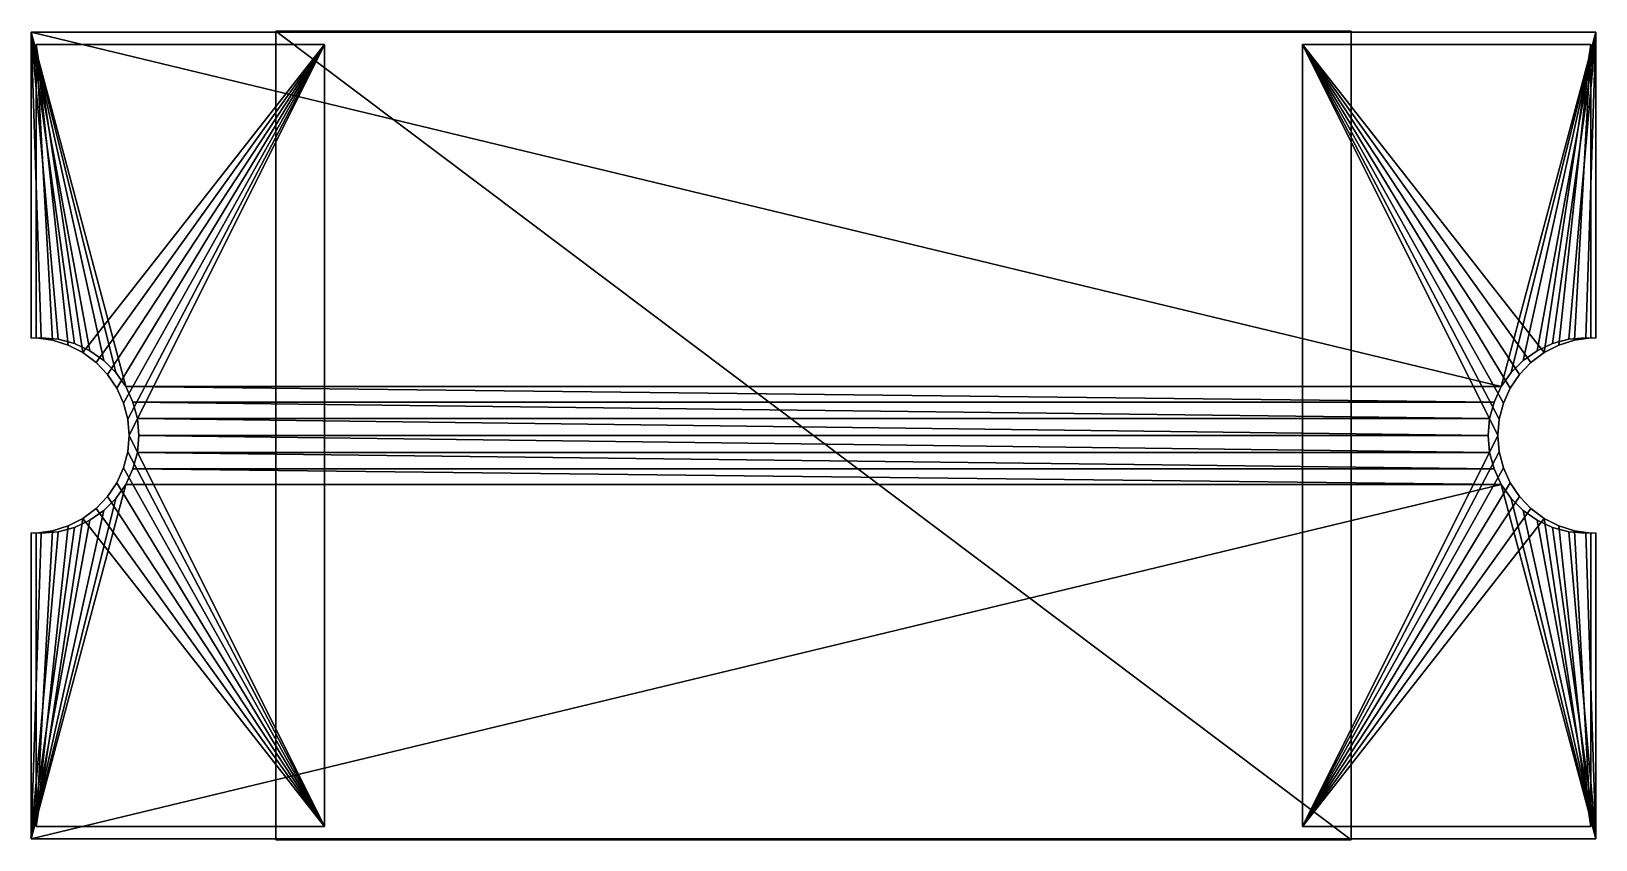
# Model space of a CAD drawing. Extents: x -1.6 to 1.6, y -0.83 to 0.83.
import ezdxf

# ---------------------------------------------------------------- set-up
doc = ezdxf.new("R2010")
doc.units = 0
for name, color, linetype in [('Body', 250, 'CONTINUOUS'), ('Triangle_Set', 41, 'CONTINUOUS'), ('Triangle_Set_ncl1_1', 41, 'CONTINUOUS'), ('Triangle_Set_ncl1_2', 253, 'CONTINUOUS'), ('Triangle_Set_ncl1_3', 253, 'CONTINUOUS')]:
    doc.layers.add(name, color=color, linetype=linetype)

msp = doc.modelspace()

# ---------------------------------------------------------------- meshes
at = {"layer": 'Body', "color": 250}
mesh = msp.add_polyface(dxfattribs=at)
corners = [(-1.6, -0.825, 0.74), (-1.6, -0.198997, 0.74), (-1.6, -0.825, 0.01), (-1.6, -0.198997, 0.01), (1.6, -0.825, 0.74), (1.6, -0.198997, 0.74), (1.58, -0.2, 0.74), (1.58, 0.2, 0.74), (1.6, 0.198997, 0.74), (1.6, 0.825, 0.74), (-1.6, 0.825, 0.74), (-1.6, 0.198997, 0.74), (-1.58, 0.2, 0.74), (-1.58, -0.2, 0.74), (-1.58, -0.2, 0.01), (1.6, -0.825, 0.01), (1.6, -0.198997, 0.01), (1.58, -0.2, 0.01), (1.58, 0.2, 0.01), (1.6, 0.198997, 0.01), (1.6, 0.825, 0.01), (-1.6, 0.825, 0.01), (-1.6, 0.198997, 0.01), (-1.58, 0.2, 0.01), (1.54527, -0.196962, 0.74), (1.511596, -0.187939, 0.74), (1.48, -0.173205, 0.74), (1.451442, -0.153209, 0.74), (1.426791, -0.128558, 0.74), (1.406795, -0.1, 0.74), (1.392061, -0.068404, 0.74), (1.383038, -0.03473, 0.74), (1.38, 0, 0.74), (1.383038, 0.03473, 0.74), (1.392061, 0.068404, 0.74), (1.406795, 0.1, 0.74), (1.426791, 0.128558, 0.74), (1.451442, 0.153209, 0.74), (1.48, 0.173205, 0.74), (1.511596, 0.187939, 0.74), (1.54527, 0.196962, 0.74), (-1.54527, 0.196962, 0.74), (-1.511596, 0.187939, 0.74), (-1.48, 0.173205, 0.74), (-1.451442, 0.153209, 0.74), (-1.426791, 0.128558, 0.74), (-1.406795, 0.1, 0.74), (-1.392061, 0.068404, 0.74), (-1.383038, 0.03473, 0.74), (-1.38, 0, 0.74), (-1.383038, -0.03473, 0.74), (-1.392061, -0.068404, 0.74), (-1.406795, -0.1, 0.74), (-1.426791, -0.128558, 0.74), (-1.451442, -0.153209, 0.74), (-1.48, -0.173205, 0.74), (-1.511596, -0.187939, 0.74), (-1.54527, -0.196962, 0.74), (1.54527, -0.196962, 0.01), (1.511596, -0.187939, 0.01), (1.48, -0.173205, 0.01), (1.451442, -0.153209, 0.01), (1.426791, -0.128558, 0.01), (1.406795, -0.1, 0.01), (1.392061, -0.068404, 0.01), (1.383038, -0.03473, 0.01), (1.38, 0, 0.01), (1.383038, 0.03473, 0.01), (1.392061, 0.068404, 0.01), (1.406795, 0.1, 0.01), (1.426791, 0.128558, 0.01), (1.451442, 0.153209, 0.01), (1.48, 0.173205, 0.01), (1.511596, 0.187939, 0.01), (1.54527, 0.196962, 0.01), (-1.54527, 0.196962, 0.01), (-1.511596, 0.187939, 0.01), (-1.48, 0.173205, 0.01), (-1.451442, 0.153209, 0.01), (-1.426791, 0.128558, 0.01), (-1.406795, 0.1, 0.01), (-1.392061, 0.068404, 0.01), (-1.383038, 0.03473, 0.01), (-1.38, 0, 0.01), (-1.383038, -0.03473, 0.01), (-1.392061, -0.068404, 0.01), (-1.406795, -0.1, 0.01), (-1.426791, -0.128558, 0.01), (-1.451442, -0.153209, 0.01), (-1.48, -0.173205, 0.01), (-1.511596, -0.187939, 0.01), (-1.54527, -0.196962, 0.01)]
mesh.append_faces([[corners[k] for k in face] for face in [(1, 0, 2), (1, 2, 3), (4, 0, 29), (5, 4, 6), (6, 4, 24), (24, 4, 25), (25, 4, 26), (26, 4, 27), (27, 4, 28), (28, 4, 29), (32, 31, 49), (48, 33, 32), (35, 34, 46), (36, 35, 9), (37, 36, 9), (38, 37, 9), (39, 38, 9), (40, 39, 9), (7, 40, 9), (8, 7, 9), (9, 35, 10), (34, 33, 47), (10, 35, 46), (11, 10, 12), (12, 10, 41), (41, 10, 42), (31, 30, 50), (42, 10, 43), (43, 10, 44), (44, 10, 45), (45, 10, 46), (46, 34, 47), (30, 29, 51), (47, 33, 48), (48, 32, 49), (49, 31, 50), (29, 0, 52), (50, 30, 51), (51, 29, 52), (52, 0, 53), (53, 0, 54), (54, 0, 55), (55, 0, 56), (56, 0, 57), (0, 1, 13), (57, 0, 13), (13, 1, 3), (13, 3, 14), (2, 15, 63), (15, 16, 17), (15, 17, 58), (15, 58, 59), (15, 59, 60), (15, 60, 61), (15, 61, 62), (15, 62, 63), (65, 66, 83), (67, 82, 66), (68, 69, 80), (69, 70, 20), (70, 71, 20), (71, 72, 20), (72, 73, 20), (73, 74, 20), (74, 18, 20), (18, 19, 20), (69, 20, 21), (67, 68, 81), (69, 21, 80), (21, 22, 23), (21, 23, 75), (21, 75, 76), (64, 65, 84), (21, 76, 77), (21, 77, 78), (21, 78, 79), (21, 79, 80), (68, 80, 81), (63, 64, 85), (67, 81, 82), (66, 82, 83), (65, 83, 84), (2, 63, 86), (64, 84, 85), (63, 85, 86), (2, 86, 87), (2, 87, 88), (2, 88, 89), (2, 89, 90), (2, 90, 91), (3, 2, 14), (2, 91, 14), (4, 15, 0), (15, 2, 0), (23, 12, 41), (41, 76, 75), (43, 78, 77), (45, 80, 79), (47, 82, 81), (49, 84, 83), (51, 86, 85), (53, 88, 87), (55, 90, 89), (57, 14, 91), (49, 50, 84), (50, 51, 85), (51, 52, 86), (52, 53, 87), (53, 54, 88), (54, 55, 89), (55, 56, 90), (56, 57, 91), (57, 13, 14), (56, 91, 90), (48, 49, 83), (54, 89, 88), (47, 48, 82), (52, 87, 86), (46, 47, 81), (50, 85, 84), (45, 46, 80), (48, 83, 82), (44, 45, 79), (46, 81, 80), (43, 44, 78), (44, 79, 78), (42, 43, 77), (42, 77, 76), (41, 42, 76), (23, 41, 75), (23, 22, 12), (22, 11, 12), (10, 11, 22), (10, 22, 21), (20, 9, 10), (21, 20, 10), (8, 9, 19), (19, 9, 20), (7, 8, 19), (7, 19, 18), (17, 6, 24), (24, 59, 58), (26, 61, 60), (28, 63, 62), (30, 65, 64), (32, 67, 66), (34, 69, 68), (36, 71, 70), (38, 73, 72), (40, 18, 74), (32, 33, 67), (33, 34, 68), (34, 35, 69), (35, 36, 70), (36, 37, 71), (37, 38, 72), (38, 39, 73), (39, 40, 74), (40, 7, 18), (39, 74, 73), (31, 32, 66), (37, 72, 71), (30, 31, 65), (35, 70, 69), (29, 30, 64), (33, 68, 67), (28, 29, 63), (31, 66, 65), (27, 28, 62), (29, 64, 63), (26, 27, 61), (27, 62, 61), (25, 26, 60), (25, 60, 59), (24, 25, 59), (17, 24, 58), (17, 16, 6), (16, 5, 6), (4, 5, 15), (15, 5, 16)]], dxfattribs={"color": 250})
at = {"layer": 'Triangle_Set', "color": 41}
mesh = msp.add_polyface(dxfattribs=at)
corners = [(-1.1, -0.827, 0.1), (-1.1, -0.827, 0.12), (-1.1, 0.827, 0.1), (-1.1, 0.827, 0.12), (1.1, -0.827, 0.1), (1.1, -0.827, 0.12), (1.1, 0.827, 0.1), (1.1, 0.827, 0.12)]
mesh.append_faces([[corners[k] for k in face] for face in [(2, 1, 0), (1, 2, 3), (5, 6, 4), (6, 5, 7), (5, 4, 1), (4, 0, 1), (6, 7, 3), (2, 6, 3), (2, 0, 4), (2, 4, 6), (1, 3, 5), (5, 3, 7)]], dxfattribs={"color": 41})
at = {"layer": 'Triangle_Set_ncl1_1', "color": 41}
mesh = msp.add_polyface(dxfattribs=at)
corners = [(-1.1, -0.827, 0.6), (-1.1, -0.827, 0.62), (-1.1, 0.827, 0.6), (-1.1, 0.827, 0.62), (1.1, -0.827, 0.6), (1.1, -0.827, 0.62), (1.1, 0.827, 0.6), (1.1, 0.827, 0.62)]
mesh.append_faces([[corners[k] for k in face] for face in [(2, 1, 0), (1, 2, 3), (5, 6, 4), (6, 5, 7), (5, 4, 1), (4, 0, 1), (6, 7, 3), (2, 6, 3), (2, 0, 4), (2, 4, 6), (1, 3, 5), (5, 3, 7)]], dxfattribs={"color": 41})
at = {"layer": 'Triangle_Set_ncl1_2', "color": 253}
mesh = msp.add_polyface(dxfattribs=at)
corners = [(-1.59, 0.8), (-1.59, 0.8, 0.75), (-1, 0.8, 0.75), (-1, 0.8), (-1.59, 0.19975), (-1.59, 0.19975, 0.75), (-1, -0.8, 0.75), (-1, -0.8), (-1.59, -0.8), (-1.59, -0.19975), (-1.59, -0.8, 0.75), (-1.59, -0.19975, 0.75), (-1.55655, -0.195223), (-1.524338, -0.185136), (-1.494281, -0.169775), (-1.467235, -0.149578), (-1.443971, -0.12512), (-1.425152, -0.097098), (-1.411313, -0.066311), (-1.402848, -0.033634), (-1.4, 0), (-1.402848, 0.033634), (-1.411313, 0.066311), (-1.425152, 0.097098), (-1.443971, 0.12512), (-1.467235, 0.149578), (-1.494281, 0.169775), (-1.524338, 0.185136), (-1.55655, 0.195223), (-1.55655, 0.195223, 0.75), (-1.524338, 0.185136, 0.75), (-1.494281, 0.169775, 0.75), (-1.467235, 0.149578, 0.75), (-1.443971, 0.12512, 0.75), (-1.425152, 0.097098, 0.75), (-1.411313, 0.066311, 0.75), (-1.402848, 0.033634, 0.75), (-1.4, 0, 0.75), (-1.402848, -0.033634, 0.75), (-1.411313, -0.066311, 0.75), (-1.425152, -0.097098, 0.75), (-1.443971, -0.12512, 0.75), (-1.467235, -0.149578, 0.75), (-1.494281, -0.169775, 0.75), (-1.524338, -0.185136, 0.75), (-1.55655, -0.195223, 0.75)]
mesh.append_faces([[corners[k] for k in face] for face in [(0, 3, 2), (1, 0, 2), (0, 5, 4), (5, 0, 1), (2, 3, 6), (6, 3, 7), (8, 7, 14), (9, 8, 12), (12, 8, 13), (13, 8, 14), (14, 7, 15), (15, 7, 16), (7, 3, 20), (16, 7, 17), (17, 7, 18), (18, 7, 19), (19, 7, 20), (20, 3, 21), (21, 3, 22), (22, 3, 23), (3, 0, 26), (23, 3, 24), (24, 3, 25), (25, 3, 26), (26, 0, 27), (0, 4, 28), (27, 0, 28), (6, 10, 43), (10, 11, 45), (10, 45, 44), (10, 44, 43), (6, 43, 42), (6, 42, 41), (2, 6, 37), (6, 41, 40), (6, 40, 39), (6, 39, 38), (6, 38, 37), (2, 37, 36), (2, 36, 35), (2, 35, 34), (1, 2, 31), (2, 34, 33), (2, 33, 32), (2, 32, 31), (1, 31, 30), (5, 1, 29), (1, 30, 29), (4, 5, 29), (4, 29, 28), (29, 30, 27), (30, 31, 26), (31, 32, 25), (32, 33, 24), (33, 34, 23), (34, 35, 22), (35, 36, 21), (36, 37, 20), (37, 38, 19), (38, 39, 18), (39, 40, 17), (40, 41, 16), (41, 42, 15), (42, 43, 14), (43, 44, 13), (44, 45, 12), (45, 11, 9), (45, 9, 12), (44, 12, 13), (43, 13, 14), (42, 14, 15), (41, 15, 16), (40, 16, 17), (39, 17, 18), (38, 18, 19), (37, 19, 20), (36, 20, 21), (35, 21, 22), (34, 22, 23), (33, 23, 24), (32, 24, 25), (31, 25, 26), (30, 26, 27), (29, 27, 28), (7, 8, 10), (6, 7, 10), (9, 10, 8), (10, 9, 11)]], dxfattribs={"color": 253})
at = {"layer": 'Triangle_Set_ncl1_3', "color": 253}
mesh = msp.add_polyface(dxfattribs=at)
corners = [(1.59, 0.8), (1.59, 0.8, 0.75), (1, 0.8, 0.75), (1, 0.8), (1.59, 0.19975), (1.59, 0.19975, 0.75), (1, -0.8, 0.75), (1, -0.8), (1.59, -0.8), (1.59, -0.19975), (1.59, -0.8, 0.75), (1.59, -0.19975, 0.75), (1.55655, 0.195223), (1.524338, 0.185136), (1.494281, 0.169775), (1.467235, 0.149578), (1.443971, 0.12512), (1.425152, 0.097098), (1.411313, 0.066311), (1.402848, 0.033634), (1.4, 0), (1.402848, -0.033634), (1.411313, -0.066311), (1.425152, -0.097098), (1.443971, -0.12512), (1.467235, -0.149578), (1.494281, -0.169775), (1.524338, -0.185136), (1.55655, -0.195223), (1.55655, -0.195223, 0.75), (1.524338, -0.185136, 0.75), (1.494281, -0.169775, 0.75), (1.467235, -0.149578, 0.75), (1.443971, -0.12512, 0.75), (1.425152, -0.097098, 0.75), (1.411313, -0.066311, 0.75), (1.402848, -0.033634, 0.75), (1.4, 0, 0.75), (1.402848, 0.033634, 0.75), (1.411313, 0.066311, 0.75), (1.425152, 0.097098, 0.75), (1.443971, 0.12512, 0.75), (1.467235, 0.149578, 0.75), (1.494281, 0.169775, 0.75), (1.524338, 0.185136, 0.75), (1.55655, 0.195223, 0.75)]
mesh.append_faces([[corners[k] for k in face] for face in [(3, 0, 2), (0, 1, 2), (5, 0, 4), (0, 5, 1), (3, 2, 6), (3, 6, 7), (7, 8, 26), (8, 9, 28), (8, 28, 27), (8, 27, 26), (7, 26, 25), (7, 25, 24), (3, 7, 20), (7, 24, 23), (7, 23, 22), (7, 22, 21), (7, 21, 20), (3, 20, 19), (3, 19, 18), (3, 18, 17), (0, 3, 14), (3, 17, 16), (3, 16, 15), (3, 15, 14), (0, 14, 13), (4, 0, 12), (0, 13, 12), (10, 6, 31), (11, 10, 29), (29, 10, 30), (30, 10, 31), (31, 6, 32), (32, 6, 33), (6, 2, 37), (33, 6, 34), (34, 6, 35), (35, 6, 36), (36, 6, 37), (37, 2, 38), (38, 2, 39), (39, 2, 40), (2, 1, 43), (40, 2, 41), (41, 2, 42), (42, 2, 43), (43, 1, 44), (1, 5, 45), (44, 1, 45), (9, 11, 29), (9, 29, 28), (29, 30, 27), (30, 31, 26), (31, 32, 25), (32, 33, 24), (33, 34, 23), (34, 35, 22), (35, 36, 21), (36, 37, 20), (37, 38, 19), (38, 39, 18), (39, 40, 17), (40, 41, 16), (41, 42, 15), (42, 43, 14), (43, 44, 13), (44, 45, 12), (45, 5, 4), (45, 4, 12), (44, 12, 13), (43, 13, 14), (42, 14, 15), (41, 15, 16), (40, 16, 17), (39, 17, 18), (38, 18, 19), (37, 19, 20), (36, 20, 21), (35, 21, 22), (34, 22, 23), (33, 23, 24), (32, 24, 25), (31, 25, 26), (30, 26, 27), (29, 27, 28), (8, 7, 10), (7, 6, 10), (10, 9, 8), (9, 10, 11)]], dxfattribs={"color": 253})

doc.saveas('drawing.dxf')
